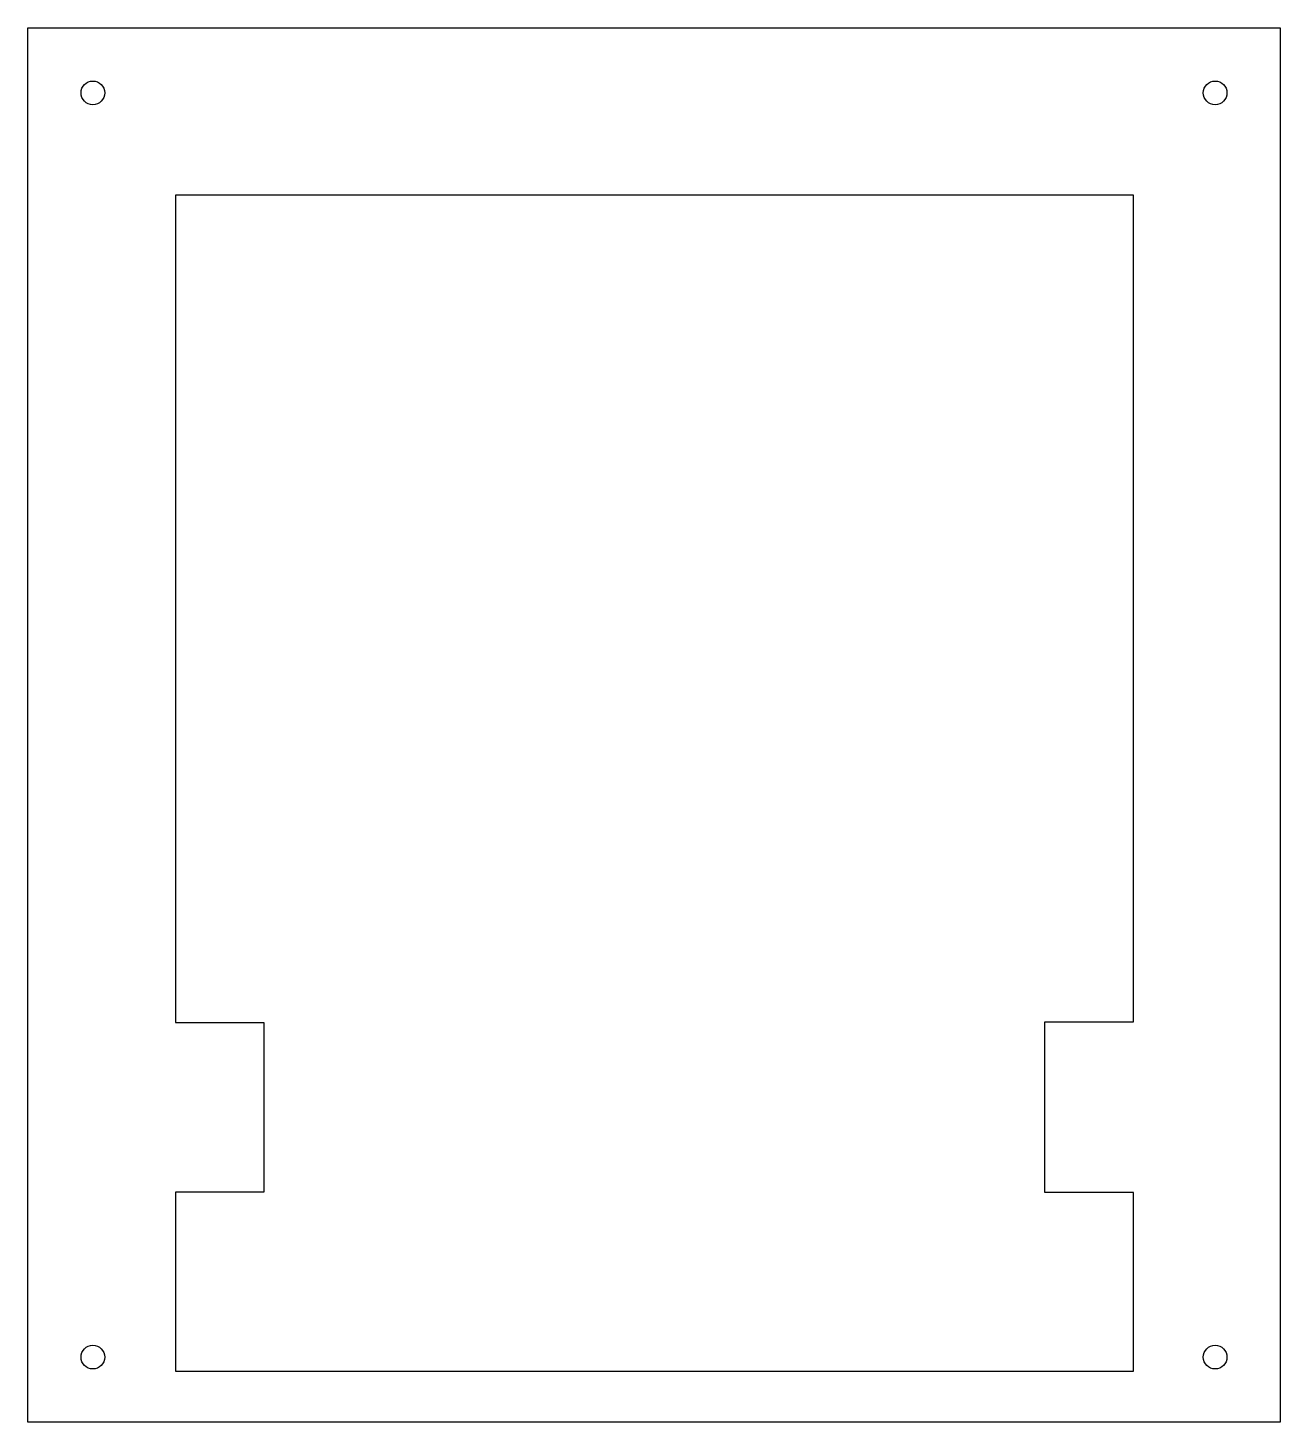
# Model space of a CAD drawing. Header units: millimetres. Extents: x -212 to 0, y 0 to 236.
import ezdxf

# ---------------------------------------------------------------- set-up
doc = ezdxf.new("R2010")
doc.units = ezdxf.units.MM
doc.layers.get('0').update_dxf_attribs({"linetype": 'CONTINUOUS'})

msp = doc.modelspace()

# ---------------------------------------------------------------- linework, layer by layer
for points in [[(0, 236), (0, 0), (-212, 0), (-212, 236)], [(-187.03, 38.95), (-187.03, 8.61), (-24.83, 8.61), (-24.83, 38.87), (-39.83, 38.87), (-39.83, 67.74), (-24.83, 67.74), (-24.83, 207.7), (-187.03, 207.7), (-187.03, 67.62), (-172.03, 67.62), (-172.03, 38.95)]]:
    msp.add_lwpolyline(points, close=True)
for centre in [(-201, 225), (-11, 225), (-201, 11), (-11, 11)]:
    msp.add_circle(centre, 2)

doc.saveas('drawing.dxf')
